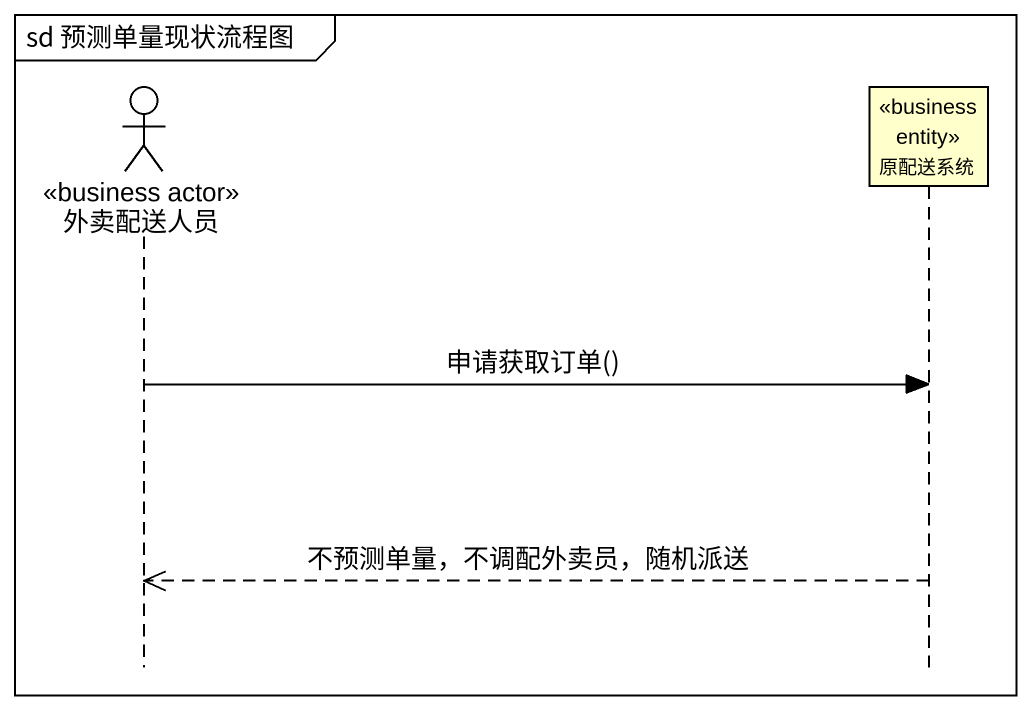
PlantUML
@startuml
mainframe sd 预测单量现状流程图
hide footbox
actor 外卖配送人员 <<business actor>>
participant 原配送系统 <<business entity>>

外卖配送人员 -> 原配送系统 : 申请获取订单()
原配送系统 -->> 外卖配送人员 : 不预测单量，不调配外卖员，随机派送
@enduml
